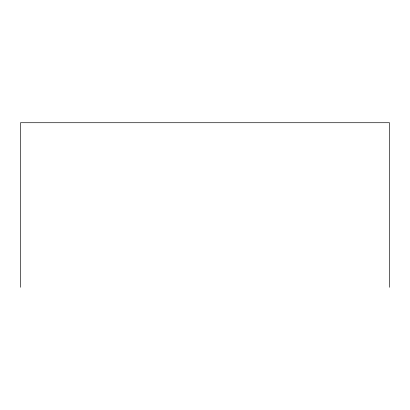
<?xml version="1.0" encoding="UTF-8"?>
<svg xmlns="http://www.w3.org/2000/svg" width="410" height="410" viewBox="0 0 410 410"><rect width="100%" height="100%" fill="white"/><g stroke="black" fill="none" stroke-linecap="round" stroke-linejoin="round"><path stroke-width="0.61" d="M389.5 287.277L389.5 122.723L20.5 122.723L20.5 287.277"/></g></svg>
